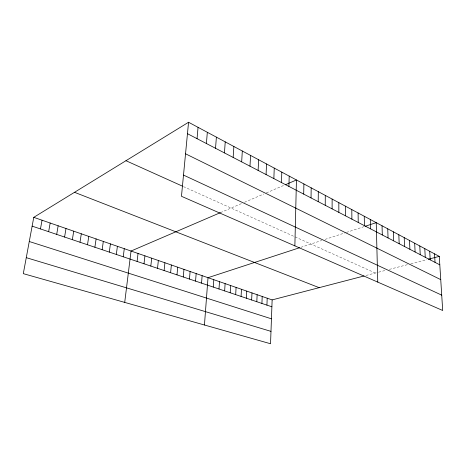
<?xml version="1.0" encoding="UTF-8"?>
<svg xmlns="http://www.w3.org/2000/svg" width="466" height="466" viewBox="0 0 466 466"><rect width="100%" height="100%" fill="white"/><g stroke="black" fill="none" stroke-linecap="round" stroke-linejoin="round"><path stroke-width="0.35" stroke-dasharray="2.33 1.75" d="M220.47 212.613L242.011 203.357M244.475 202.302L263.75 194.019M266.348 192.907L283.963 185.334M300.844 247.318L321.703 240.497M325.064 239.396L345.725 232.633M346.401 232.418L364.511 226.488M366.008 275.458L377.961 272.348M378.625 272.173L385.959 270.263M389.331 269.383L408.263 264.455M410.866 263.779L426.856 259.614M183.499 186.633L375.322 273.035"/><path stroke-width="0.7" d="M332.112 208.873L332.13 199.064M325.239 205.296L325.291 195.405M318.214 201.644L318.313 191.672M311.038 197.916L311.183 187.856M303.698 194.101L303.896 183.959M294.867 245.867L296.446 179.975L285.256 184.781M288.908 186.417L289.205 176.101M281.464 182.544L281.808 172.146M33.768 217.342L272.138 299.906L270.536 343.745L23.3 273.647L33.768 217.342L188.561 122.255L439.269 256.382L442.7 310.49L181.466 196.297L188.561 122.255M266.931 305.131L267.204 298.193M273.851 178.589L274.253 168.104M261.909 303.442L262.207 296.463M266.074 174.546L266.535 163.974M256.813 301.729L257.133 294.704M251.64 299.988L251.984 292.922M258.123 170.416L258.636 159.751M246.398 298.223L246.764 291.116M249.986 166.187L250.568 155.428M241.079 296.434L241.47 289.281M241.668 161.865L242.314 151.013M235.68 294.617L236.099 287.417M230.198 292.77L230.647 285.53M233.157 157.438L233.868 146.499M224.641 290.901L225.113 283.613M218.997 289.002L219.498 281.668M224.449 152.912L225.229 141.874M213.265 287.073L213.795 279.693M204.446 325.006L208.011 277.689L299.522 247.755M215.531 148.275L216.387 137.144M201.545 283.13L202.133 275.656M206.397 143.534L207.329 132.297M195.545 281.115L196.169 273.589M189.458 279.064L190.111 271.492M197.048 138.67L198.056 127.34M183.272 276.985L183.959 269.36M176.987 274.87L177.709 267.199M170.603 272.721L171.36 264.997M164.114 270.542L164.906 262.766M157.525 268.323L158.353 260.494M150.821 266.069L151.695 258.187M144.011 263.773L144.92 255.84M137.091 261.443L138.041 253.457M124.713 302.399L131.039 251.034L220.47 212.613M123.245 256.789L124.276 248.693M116.325 254.459L117.403 246.31M109.3 252.094L110.419 243.887M102.153 249.694L103.318 241.429M94.889 247.248L96.101 238.93M87.509 244.767L88.761 236.39M79.995 242.238L81.305 233.804M72.358 239.67L73.715 231.177M64.588 237.054L65.997 228.503M56.689 234.392L58.151 225.789M48.645 231.689L50.165 223.022M40.46 228.934L42.039 220.208M365.158 226.278L376.231 222.655L377.769 282.105M272.138 299.906L364.039 275.971M428.219 259.259L439.269 256.382M26.271 257.663L270.991 331.373M29.276 241.51L271.445 318.814M32.131 226.132L271.888 306.797M74.513 192.312L319.158 287.662M125.96 160.712L182.264 186.074M183.499 175.082L441.727 295.153M185.538 153.797L440.743 279.635M187.466 133.69L439.805 264.845M434.522 253.842L435.04 262.37M429.699 251.261L430.194 259.847M424.782 248.628L425.254 257.284M419.779 245.955L420.233 254.669M414.682 243.229L415.113 252.013M409.492 240.45L409.899 249.298M404.208 237.625L404.587 246.543M398.82 234.742L399.176 243.73M393.333 231.806L393.665 240.864M387.741 228.818L388.044 237.94M382.038 225.765L382.312 234.963M370.301 219.486L370.511 228.829M364.255 216.253L364.429 225.666M358.092 212.95L358.232 222.445M351.795 209.584L351.9 219.154M345.376 206.153L345.44 215.799M338.823 202.646L338.846 212.374"/></g></svg>
